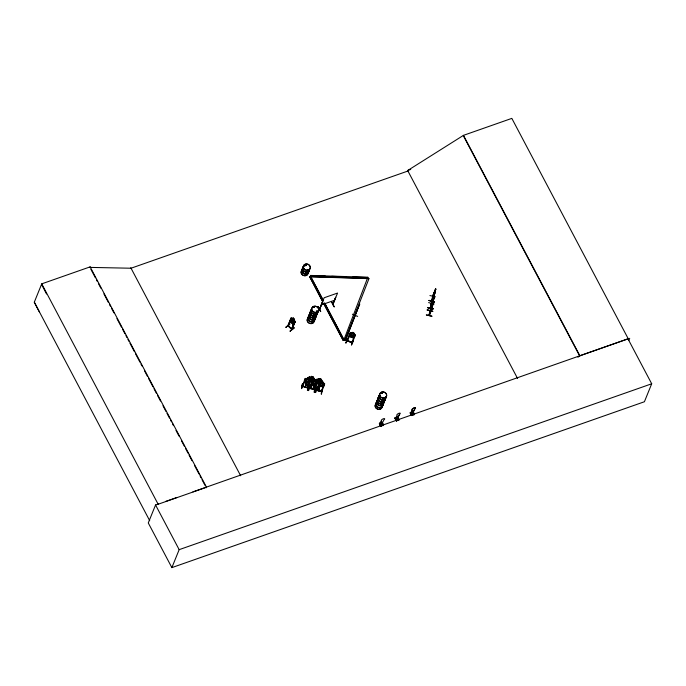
<?xml version="1.0" encoding="UTF-8"?>
<svg xmlns="http://www.w3.org/2000/svg" width="686" height="686" viewBox="0 0 686 686"><rect width="100%" height="100%" fill="white"/><g stroke="black" fill="none" stroke-linecap="round" stroke-linejoin="round"><path stroke-width="1.03" d="M432.189 307.945L429.316 315.354L429.41 314.84M429.393 314.891L428.99 315.577L432.129 307.817M432.12 305.553L431.545 308.649L433.14 303.444L430.088 310.741M430.233 310.595L429.873 311.05M430.697 307.808L430.491 307.474M431.605 303.212L431.245 303.666M432.009 300.717L431.674 301.145L434.813 293.385L435.233 291.49L434.092 294.123L434.804 291.121M432.84 296.558L432.9 296.069M432.763 304.413L432.789 303.907M434.135 297.029L434.169 296.524M435.447 289.981L435.473 289.475M295.117 321.614L291.859 329.554L295.169 321.648L293.96 320.07L294.32 319.187L292.982 317.927L294.277 319.222L293.865 320.096L294.457 320.979L293.78 322.634L292.828 322.712L291.576 321.528L291.198 320.199L291.867 318.544L292.656 318.879L291.156 317.858L287.88 325.859L290.795 318.604L291.301 318.836L288.189 326.107M287.983 325.55L288.437 326.03M291.653 328.98L292.185 329.16M427.232 309.986L432.789 311.298M428.604 302.603L434.144 304.001M429.916 295.555L435.473 296.867M345.307 339.913L348.394 332.376M355.185 315.277L354.679 315.886L359.747 303.967L345.487 340.093L345.538 339.278M354.679 315.792L357.792 308.263M396.362 420.955L394.819 418.237L397.057 417.671L396.594 416.719L395.968 417.645L397.048 416.582M396.285 416.865L396.868 416.891M412.295 411.231L411.531 411.514L411.934 412.037M427.215 310.055L432.763 311.384L427.275 309.883M433.295 308.726C428.741 309.275 423.125 305.733 433.286 308.76M429.05 300.365L434.504 302.063L429.042 300.399M433.209 303.461L430.019 311.281L429.822 310.784L428.982 315.509M434.204 297.518L430.362 308.194L430.662 307.765M434.092 296.618L434.367 296.223L431.168 303.855L431.194 303.401L430.585 308.228L433.561 300.562M432.815 296.378L432.48 296.806L435.824 289.012L435.233 291.516L435.516 290.47M430.371 308.143L431.374 303.049M432.652 296.069L431.683 301.094L434.752 293.368L435.67 288.806L435.396 290.761M429.23 315.526L430.096 310.818M432.763 296.361L431.897 301.188L434.684 293.471L434.787 293.96M432.111 300.451L431.743 300.845M431.545 306.788C433.038 302.294 429.942 311.761 431.168 310.166M432.283 303.178L433.423 298.041L432.977 299.413M434.675 290.984L433.586 296.129L433.852 295.743M431.974 306.359L431.7 307.851L432.369 306.196M433.346 298.967L433.072 300.468L433.741 298.813M434.658 291.927L434.384 293.419L435.053 291.764M432.806 303.564L432.917 304.052M433.732 299.593L434.358 295.855L434.092 297.81M432.06 307.843L432.549 305.939M433.492 298.17L432.917 301.265L434.581 296.078L431.177 303.804M431.863 316.263L426.306 314.934L431.906 316.16M306.033 264.942L305.51 264.487M307.774 269.598L308.357 269.547L307.851 269.804M316.538 312.121L316.435 311.564L316.615 312.104M381.476 392.761L382.051 393.404M382.394 393.292L382.282 392.786M384.1 397.606L384.666 397.829L384.143 397.58M384.709 397.623L384.512 397.391M428.99 300.554L434.547 301.849M427.678 307.602L433.235 308.897M302.466 383.783L301.643 388.542M302.715 383.826L301.531 388.653L302.432 383.791M302.758 386.544L305.656 379.178L305.159 379.032L305.656 379.178M304.352 380.85L304.678 381.888L308.863 383.08L310.749 379.941L305.33 378.423L304.352 380.85L304.618 381.905M305.056 386.947L306.445 382.179M306.479 382.076L305.33 387.041L306.513 382.076M309.077 379.118L309.78 379.675L309.112 381.33L307.928 381.785L306.239 381.313L305.622 380.353L306.29 378.706L307.268 378.621M307.611 377.789L309.429 378.235L308.992 379.187L310.304 379.461M307.568 382.008C306.994 385.686 304.67 385.395 307.002 381.965M309.806 376.871L309.086 377.077L314.514 378.578L313.999 378.089M307.156 387.564L307.156 387.376M307.148 387.787L307.191 387.298M305.39 378.458L302.149 386.372L302.337 385.918L307.637 387.633M308.546 385.481L307.414 390.308L308.331 385.412M307.534 387.899L310.732 380.507L310.055 380.396L310.552 380.533M309.78 382.359L308.829 383.045M309.377 379.006L310.046 377.351L311.032 377.214M309.42 385.721L308.606 390.48M308.554 390.634L309.678 385.764M309.823 388.216C307.011 387.882 314.051 388.542 314.763 389.408M312.619 381.107L312.121 380.97L312.619 381.107L309.755 388.31M309.866 388.044L309.6 388.473M315.834 384.966L316.752 384.246L315.826 385.018L311.59 383.783L311.315 382.788L312.293 380.361L317.712 381.87L314.591 389.862L309.215 388.362M311.959 383.234C310.732 387.984 312.97 385.429 306.145 384.297M311.581 383.843L311.333 382.737M312.036 383.611L310.921 388.576L311.976 383.757M309.18 388.345L312.284 380.413L313.056 380.224M311.135 388.645L312.276 383.826M313.742 378.912L314.282 378.886L313.013 380.704M313.545 380.953L314.522 378.526M314.214 380.601L314.582 379.667L316.392 380.173L315.946 381.116L317.249 381.45L318.827 380.841L318.107 379.512L319.316 380.764L321.125 380.353L319.573 381.056L320.371 382.402L319.136 381.142L317.266 381.399L317.712 381.87M314.582 379.667L314.265 380.653L313.253 380.644L312.584 382.291L313.202 383.251L314.883 383.723L316.075 383.26L316.743 381.613L316.023 381.107M312.825 389.125L314.317 384.246L313.176 389.056M314.325 386.57C312.139 386.372 321.28 388.833 318.793 387.822M314.059 389.682L317.018 382.334L317.472 382.634L317.018 382.334M316.958 379.221L315.929 381.613L316.898 379.195L317.601 379.041L321.811 380.207L322.309 380.747L321.605 382.316M315.509 387.41L314.368 392.246L315.294 387.204M315.294 387.221L314.119 392.135M317.146 379.855L316.692 379.555L317.146 379.855L316.418 381.656M316.46 387.676L315.646 392.435M315.594 392.589L316.666 387.727M318.836 379.384L319.196 378.492L321.005 378.998L320.559 379.95L321.34 380.49L320.671 382.145M319.479 382.599L317.798 382.128L317.181 381.176L317.85 379.521L318.87 379.478L319.196 378.492M316.752 390.437L319.659 383.062L319.161 382.925L319.659 383.062M323.775 386.252L322.857 386.973L318.63 385.746L318.364 384.692C318.261 380.644 323.02 382.299 324.735 383.886L322.84 386.878M319.83 385.918L318.716 390.746L319.83 385.781M321.545 381.082L322.086 381.056L320.816 382.874M321.254 382.565L321.623 381.622L323.432 382.128L322.986 383.08L324.289 383.405M321.074 391.457L321.76 391.535M322.531 389.365L321.408 394.201M324.049 384.289L324.512 384.597L324.049 384.289L321.151 391.68M292.073 329.452L288.026 325.636M381.527 420.741L380.473 424.077L382.136 423.468L383.894 419.883A1.912 0.669 -28.5 0 0 384.409 418.614A1.912 0.669 -28.5 0 0 382.042 419.472A1.912 0.669 -28.5 0 0 381.527 420.741L380.413 423.982L382.085 423.373M412.929 412.543L414.678 408.959A1.912 0.669 -28.5 0 0 415.202 407.69A1.912 0.669 -28.5 0 0 412.835 408.547A1.912 0.669 -28.5 0 0 412.32 409.816L411.257 413.152L412.981 412.646L414.738 409.053A1.912 0.669 -28.5 0 0 415.253 407.784A1.912 0.669 -28.5 0 0 412.886 408.642A1.912 0.669 -28.5 0 0 412.372 409.911L411.317 413.246M429.239 315.586L432.111 308.391M357.68 316.4L352.381 314.231M332.59 304.481L333.019 304.327L332.573 304.464M345.778 339.424L345.547 340.007M345.813 342.906L347.913 338.249L345.847 342.897M347.913 338.249L346.173 342.871M349.191 335.283L349.431 336.397L353.547 337.992L355.425 334.897L350.169 332.856L346.962 340.796L347.613 340.539L347.425 341.028L350.477 333.662L349.989 333.473L350.477 333.662M350.169 332.856L352.047 333.225C351.841 331.364 355.357 332.924 353.71 333.962M349.431 336.397L353.547 337.992M353.787 333.953L354.979 334.416M354.739 335.308L355.159 335.66L354.739 335.308L351.747 342.7L352.004 342.211L352.295 342.863M353.504 340.573L351.446 345.092L353.299 340.342M347.974 341.328L342.623 339.278M323.543 303.375L342.957 340.136L343.935 339.793L367.842 277.264L310.595 275.429L310.578 276.638L323.029 300.202M325.018 303.975L343.935 339.793L344.972 340.196L368.957 278.653L309.695 276.758L322.54 301.488M347.279 335.686L356.831 311.152M39.291 311.796L34.3 302.183L41.743 283.85L90.115 266.871L206.512 487.257L206.306 487.78L206.032 487.257M90.115 266.871L89.9 267.394L131.035 268.226L407.999 171.003L407.724 170.488L463.462 135.356L511.833 118.378L628.239 338.764L192.903 491.871M158.586 503.91L155.559 504.973L148.27 522.938L171.869 567.622L644.411 401.747L651.7 383.783L628.102 339.098M171.869 567.622L179.166 549.658L651.7 383.783M285.985 327.342L289.826 324.032L286.011 327.179M292.613 318.913L292.982 317.927M309.6 276.981L310.578 276.638L310.595 275.429M294.157 328.045L290.084 331.166L293.977 327.865M291.721 328.765L291.533 329.254L294.44 322L294.946 322.231L294.44 322M291.55 329.237L294.577 321.88M318.184 306.728L320.645 311.607L318.193 306.728M319.685 309.292L322.514 301.883L319.685 309.232M320.688 311.478L318.115 306.856M332.547 304.524L335.72 297.252L332.916 304.627M332.701 304.695L337.572 293.051L324.144 297.767L319.496 309.326M334.125 306.874L331.647 302.097M307.251 378.672L307.628 377.729L307.302 378.715L306.085 378.346M308.443 378.655L309.103 377.026M306.488 384.889L306.591 384.4M311.075 377.309L311.393 376.322L313.202 376.828L312.756 377.78L313.545 378.32L312.867 379.975L311.684 380.43L309.995 379.958M307.045 387.736L310.055 380.396M309.257 387.873L314.72 389.579L314.111 389.408M309.66 388.456L312.576 381.279M312.456 383.371L311.384 386.252M313.553 380.679L314.282 378.886M312.422 383.543L311.324 386.235L305.982 384.777M314.831 384.211L313.776 386.973L319.187 388.422M314.162 387.075L315.363 384.177M314.231 387.041L315.328 384.349M316.675 384.271L317.644 381.87M319.384 382.351L316.246 390.343C315.731 389.056 323.063 390.48 321.52 391.809L316.203 390.283L316.366 389.837M319.727 385.575L318.681 388.31M321.665 381.673L321.297 382.608L319.316 382.368M319.144 388.447L320.259 385.541M322.326 389.305L321.194 393.978M368.957 278.653L367.825 278.465L367.842 277.264M324.547 384.426L321.648 391.792M367.919 278.242L310.578 276.638M342.957 340.136L344.029 339.561L344.972 340.196M343.935 339.793L324.607 302.809M352.081 333.327L352.458 332.393M347.056 340.865L352.244 342.846L352.407 342.417M352.244 342.846L355.219 335.497M380.764 426.435C377.969 423.065 380.284 421.693 381.57 426.143M379.847 422.996L381.133 422.842M380.687 422.336C380.061 424.454 380.619 421.53 381.51 422.173M380.396 424.668L382.668 423.922L382.153 422.156M435.653 288.857L432.446 296.772M432.48 296.806L435.49 289.132L435.601 289.621M431.134 303.812L434.41 295.923M430.319 308.074L433.501 300.468M431.983 305.459L433.012 303.058L429.796 311.238M432.832 304.901L433.046 303.255L432.351 306.976M396.628 420.861L395.247 417.594L397.168 420.664M395.445 417.517L396.148 418.812L395.762 419.352L398.266 418.443L397.751 416.676L399.038 419.918M398.112 418.417L398.455 417.98M410.099 412.878L411.609 415.605C408.813 412.235 411.128 410.863 412.415 415.313M412.037 412.132L411.274 412.406L411.531 411.514M411.24 413.838L413.701 412.62L411.24 413.838L410.494 412.235M577.938 357.2L579.867 355.742L628.239 338.764M628.899 340.299L629.705 338.318M399.484 414.404L397.734 417.997L396.071 418.597L397.125 415.262A1.912 0.669 -28.5 0 1 397.64 413.992A1.912 0.669 -28.5 0 1 400.007 413.135A1.912 0.669 -28.5 0 1 399.484 414.404L397.683 417.894L396.011 418.503M305.587 264.582L305.133 264.985M313.545 306.959L313.982 306.788M314.077 307.482L314.54 307.131M381.425 392.778L382.351 392.692M382.351 392.855L381.69 393.087M380.962 422.567L381.176 422.199M396.594 417.019L397.108 416.702M307.637 387.924L302.26 386.424M318.613 388.079L319.119 388.173M396.877 417.131L397.057 417.671M291.301 318.836L290.795 318.604M289.886 323.886L286.036 327.188M290.084 331.166L294.011 327.745M290.152 320.268L290.298 321.58L293.394 324.538L294.165 324.049M290.255 321.58L293.445 324.495M294.834 320.962L291.113 317.901M352.381 342.623L342.726 339.021L352.261 342.64M311.393 378.569L313.33 378.183L311.77 378.886L312.542 380.258L311.333 378.972L309.412 379.392L311.024 378.672L310.304 377.343L311.504 378.561M379.281 423.691L379.77 423.519M396.499 420.852L395.016 418.117L395.53 417.928M397.691 417.182L399.175 419.926M293.376 324.478L294.165 323.972M302.183 386.201L302.74 386.355M305.973 384.572L311.35 386.046M306.513 384.623L306.093 384.512M310.869 385.926L311.487 385.986M313.785 386.63L314.394 386.793M316.186 390.094L316.795 390.265M380.061 423.416L381.433 426.135M395.059 418.1L396.68 420.844M411.797 415.484C409.208 412.166 411.266 411.308 412.363 415.33M305.853 265.431L305.939 264.685M313.785 306.934L314.308 307.071M351.952 342.22L351.807 342.7M331.741 302.08L334.271 306.822M381.082 426.315L379.461 423.536L381.193 422.962M411.926 415.493L410.305 412.706L411.977 412.02M382.857 423.451L382.514 423.897L381.81 422.602M410.751 169.425L407.656 170.505L517.621 378.552M321.228 304.953L334.657 300.236M165.652 501.432L176.756 497.539M206.512 487.257L158.149 504.236L41.743 283.85M305.527 265.19L305.682 265.276M313.768 306.719L314.42 306.891M314.248 307.568L313.519 307.071M379.547 423.596L380.901 426.332M307.697 387.667L302.363 386.167M321.314 382.556L320.285 382.599L319.616 384.246L320.233 385.206L321.923 385.678L323.115 385.223L323.783 383.568L322.995 383.028M291.867 329.529L287.88 325.79M305.724 265.396L305.244 265.208M310.501 275.652L325.344 276.132M331.707 276.329L346.55 276.81M352.913 277.007L367.756 277.487M313.991 307.474L313.819 307.414M352.098 333.276L351.103 333.233L350.435 334.879L351.018 335.926L352.655 336.56L353.822 336.191L354.49 334.545L353.736 333.911M379.461 423.528L381.202 426.272M311.427 376.425L313.116 376.897M319.23 378.595L320.919 379.066M313.048 380.276L314.265 380.653M312.584 381.605L310.038 380.901L312.567 381.656M316.195 382.582L319.53 383.543M316.186 382.634L319.522 383.594M319.77 385.926L318.921 390.806M319.222 387.933L313.948 386.467L313.674 386.887M321.631 391.612L316.246 390M351.841 342.288L347.622 340.513M288.497 325.867L291.696 328.843M294.843 322.471L290.83 318.69L294.834 322.48M413.452 412.732L414.421 414.567L413.298 412.698M412.655 411.772L414.241 414.584M412.56 411.96L414.104 414.687M412.406 412.029L413.932 414.747M412.809 412.878L413.804 414.747M412.629 413.032L413.615 414.859M412.569 413.049L413.564 414.876M411.051 413.615L412.097 415.424M397.554 416.754L398.257 418.048M397.408 417.122L398.36 419.12M397.314 417.311L398.506 420.115M397.323 418.4L398.369 420.209M395.247 417.594L397.031 420.664M381.956 422.224L383.577 425.397M382.454 423.528L383.525 425.414M381.716 422.79L383.26 425.509M381.562 422.85L383.088 425.577M381.922 423.768L382.96 425.569M382.771 425.689L381.733 423.879L382.711 425.706M379.65 423.065L381.253 426.255M463.462 135.356L579.867 355.742M463.324 135.699L579.73 356.077M310.672 276.415L323.612 300.922M309.695 276.758L322.634 301.265M323.629 303.152L343.043 339.913M130.769 267.703L240.657 475.767M90.904 269.289L95.405 277.821M96.409 279.716L97.412 281.612M98.407 283.507L100.911 288.24M103.92 293.934L108.422 302.457M109.426 304.352L110.42 306.248M111.424 308.143L113.927 312.885M116.929 318.57L121.439 327.102M122.434 328.997L124.938 333.73M125.941 335.625L126.944 337.521M127.939 339.416L128.942 341.311M129.946 343.214L134.447 351.738M135.451 353.633L139.953 362.165M140.956 364.06L141.959 365.955M144.463 370.697L147.464 376.382M148.468 378.278L152.969 386.801M153.973 388.696L156.477 393.438M157.471 395.333L160.481 401.018M162.985 405.76L165.986 411.446M166.99 413.341L169.485 418.083M170.488 419.978L171.491 421.873M172.495 423.768L173.489 425.663M175.993 430.396L179.003 436.082M181.498 440.824L184.508 446.509M185.503 448.404L188.007 453.146M189.01 455.041L192.011 460.726M194.515 465.46L199.017 473.992M200.02 475.887L201.024 477.782M202.027 479.677L205.028 485.362M155.559 504.973L179.166 549.658M34.3 302.183L149.702 520.674M41.529 284.373L46.528 293.985M316.349 311.23A3.627 3.121 22.1 0 1 316.032 315.689A3.627 3.121 22.1 0 1 311.015 314.934A3.627 3.121 22.1 0 1 311.324 310.475M317.258 313.382A3.567 3.07 22.1 0 1 312.653 315.723A3.567 3.07 22.1 0 1 310.852 310.861M316.392 311.041A3.567 3.07 22.1 0 1 317.198 312.567M317.266 313.511A3.627 3.121 22.1 0 1 312.156 315.689A3.627 3.121 22.1 0 1 311.367 310.372M316.392 311.127A3.627 3.121 22.1 0 1 317.206 312.67M317.927 311.736A3.567 3.07 22.1 0 1 313.322 314.077A3.567 3.07 22.1 0 1 311.521 309.215M318.012 310.689A3.627 3.121 22.1 0 1 313.845 314.051A3.627 3.121 22.1 0 1 311.564 308.966M317.97 310.792A3.627 3.121 22.1 0 1 313.802 314.154A3.627 3.121 22.1 0 1 311.521 309.06M315.714 316.34A3.627 3.121 22.1 0 1 313.236 319.787A3.627 3.121 22.1 0 1 308.923 317.498A3.627 3.121 22.1 0 1 310.647 313.648M314.874 318.424A3.627 3.121 22.1 0 1 310.252 321.64A3.576 3.078 22.1 0 1 309.017 316.28M309.034 316.126A3.627 3.121 22.1 0 0 310.252 321.64A3.576 3.078 22.1 0 0 314.78 318.544M315.577 316.563A3.567 3.07 22.1 0 1 311.024 319.727A3.567 3.07 22.1 0 1 309.832 314.299M314.968 319.033A3.567 3.07 22.1 0 1 309.935 321.185A3.567 3.07 22.1 0 1 309.154 315.954M314.137 320.139A3.576 3.087 22.1 0 1 309.575 323.312A3.576 3.087 22.1 0 1 308.366 317.867A3.576 3.087 22.1 0 0 309.54 323.38A3.576 3.087 22.1 0 0 314.111 320.208M316.375 315.56A3.567 3.07 22.1 0 1 311.341 317.704A3.567 3.07 22.1 0 1 310.569 312.473M315.68 316.443A3.627 3.121 22.1 0 1 311.058 319.659A3.627 3.121 22.1 0 1 309.84 314.145M309.686 269.178A3.55 3.061 22.1 0 1 303.666 268.277A3.55 3.061 22.1 0 1 307.002 264.093A3.55 3.061 22.1 0 1 309.686 269.178A3.567 3.07 22.1 0 1 304.635 271.347A3.567 3.07 22.1 0 1 303.864 266.117M304.618 265.731A3.567 3.07 22.1 0 1 306.393 265.576M308.769 270.576A3.627 3.121 22.1 0 1 304.155 273.783A3.627 3.121 22.1 0 1 302.929 268.269M309.643 269.426A3.627 3.121 22.1 0 1 304.524 271.605A3.627 3.121 22.1 0 1 303.735 266.288M304.507 265.902A3.627 3.121 22.1 0 1 305.39 265.714M309.54 269.529A3.567 3.07 22.1 0 1 304.507 271.673A3.567 3.07 22.1 0 1 303.726 266.442M308.803 270.361A3.567 3.07 22.1 0 1 304.258 273.525A3.567 3.07 22.1 0 1 303.058 268.097M308.666 270.696A3.567 3.07 22.1 0 1 304.121 273.851A3.567 3.07 22.1 0 1 302.92 268.432M308.023 272.239A3.55 3.061 22.1 0 1 303.495 275.395A3.55 3.061 22.1 0 1 302.303 269.984M308.005 272.351A3.576 3.087 22.1 0 1 303.444 275.523A3.576 3.087 22.1 0 1 302.243 270.078M385.206 399.312A3.627 3.121 22.1 0 1 379.684 401.25A3.627 3.121 22.1 0 1 380.07 395.788M385.866 397.537A3.567 3.07 22.1 0 1 381.253 399.878A3.567 3.07 22.1 0 1 379.452 395.016M385.198 399.192A3.567 3.07 22.1 0 1 380.584 401.533A3.567 3.07 22.1 0 1 378.783 396.662M385 398.703A3.576 3.078 22.1 0 1 380.447 401.867A3.576 3.078 22.1 0 1 379.247 396.431M384.392 401.199A3.576 3.087 22.1 0 1 379.341 403.359A3.576 3.087 22.1 0 1 378.561 398.103M385.095 398.583A3.627 3.121 22.1 0 1 382.617 402.03A3.627 3.121 22.1 0 1 378.303 399.741A3.627 3.121 22.1 0 1 380.027 395.891M385.901 396.594A3.627 3.121 22.1 0 1 381.733 399.964A3.627 3.121 22.1 0 1 379.452 394.87M385.944 396.388A3.576 3.078 22.1 0 1 381.828 399.698A3.576 3.078 22.1 0 1 379.581 394.682M383.645 402.03A3.576 3.078 22.1 0 1 381.202 405.435A3.576 3.078 22.1 0 1 376.948 403.179A3.576 3.078 22.1 0 1 378.646 399.381M382.848 404.131A3.627 3.121 22.1 0 1 378.226 407.338A3.627 3.121 22.1 0 1 377.008 401.825M383.508 402.365A3.567 3.07 22.1 0 1 378.964 405.529A3.567 3.07 22.1 0 1 377.763 400.101M382.711 404.346A3.576 3.078 22.1 0 1 378.149 407.518A3.576 3.078 22.1 0 1 376.948 402.082M382.076 405.898A3.567 3.07 22.1 0 1 377.523 409.062A3.567 3.07 22.1 0 1 376.331 403.634A3.576 3.087 22.1 0 0 377.506 409.113A3.576 3.087 22.1 0 0 382.068 405.94M382.805 404.226A3.627 3.121 22.1 0 1 378.183 407.441A3.627 3.121 22.1 0 1 376.966 401.927M383.654 402.142A3.627 3.121 22.1 0 1 379.032 405.357A3.627 3.121 22.1 0 1 377.815 399.844M384.366 401.259A3.576 3.087 22.1 0 1 379.315 403.411A3.576 3.087 22.1 0 1 378.535 398.163M383.611 402.245A3.627 3.121 22.1 0 1 378.989 405.46A3.627 3.121 22.1 0 1 377.772 399.947M384.306 401.361A3.559 3.07 22.1 0 1 379.281 403.505A3.559 3.07 22.1 0 1 378.509 398.292M308.889 377.386L309.352 377.686L308.889 377.386M292.536 319.179L291.867 320.825L293.111 322L293.788 320.353L292.536 319.179M293.179 318.355L293.857 319.402L293.179 318.355M307.191 378.955L306.522 380.61L308.211 381.073L308.88 379.427L307.191 378.955M307.911 378.012L308.88 378.603L307.911 378.012M310.955 377.6L310.278 379.255L311.967 379.727L312.636 378.072L310.955 377.6M311.676 376.657L312.636 377.249L311.676 376.657M314.154 380.893L313.485 382.539L315.174 383.011L315.843 381.365L314.154 380.893M314.874 379.95L315.843 380.541L314.874 379.95M318.75 379.77L318.081 381.425L319.77 381.896L320.439 380.241L318.75 379.77M319.47 378.826L320.439 379.418L319.47 378.826M321.194 382.848L320.525 384.503L322.206 384.966L322.874 383.32L321.194 382.848M321.914 381.905L322.874 382.496L321.914 381.905M351.978 333.576L351.309 335.222L352.947 335.857L353.616 334.202L351.978 333.576M352.69 332.659L353.616 333.353L352.69 332.659M312.07 310.389A3.576 3.087 22.1 0 0 318.15 311.298A3.576 3.087 22.1 0 0 315.44 306.17A3.576 3.087 22.1 0 0 312.07 310.389M312.053 310.484A3.55 3.061 22.1 0 0 318.081 311.384A3.55 3.061 22.1 0 0 315.397 306.299A3.55 3.061 22.1 0 0 312.053 310.484M311.444 317.464A3.576 3.087 22.1 0 0 316.495 315.311A3.576 3.087 22.1 0 1 311.444 317.472A3.576 3.087 22.1 0 1 310.664 312.216A3.576 3.087 22.1 0 0 311.444 317.464M303.675 268.183A3.576 3.087 22.1 0 0 309.755 269.092A3.576 3.087 22.1 0 0 307.045 263.964A3.576 3.087 22.1 0 0 303.675 268.183M380.027 396.131A3.576 3.087 22.1 0 0 386.107 397.04A3.576 3.087 22.1 0 0 383.397 391.912A3.576 3.087 22.1 0 0 380.027 396.131A3.576 3.087 22.1 0 0 386.081 397.1A3.576 3.087 22.1 0 0 383.371 391.972A3.576 3.087 22.1 0 0 380.001 396.199"/></g></svg>
